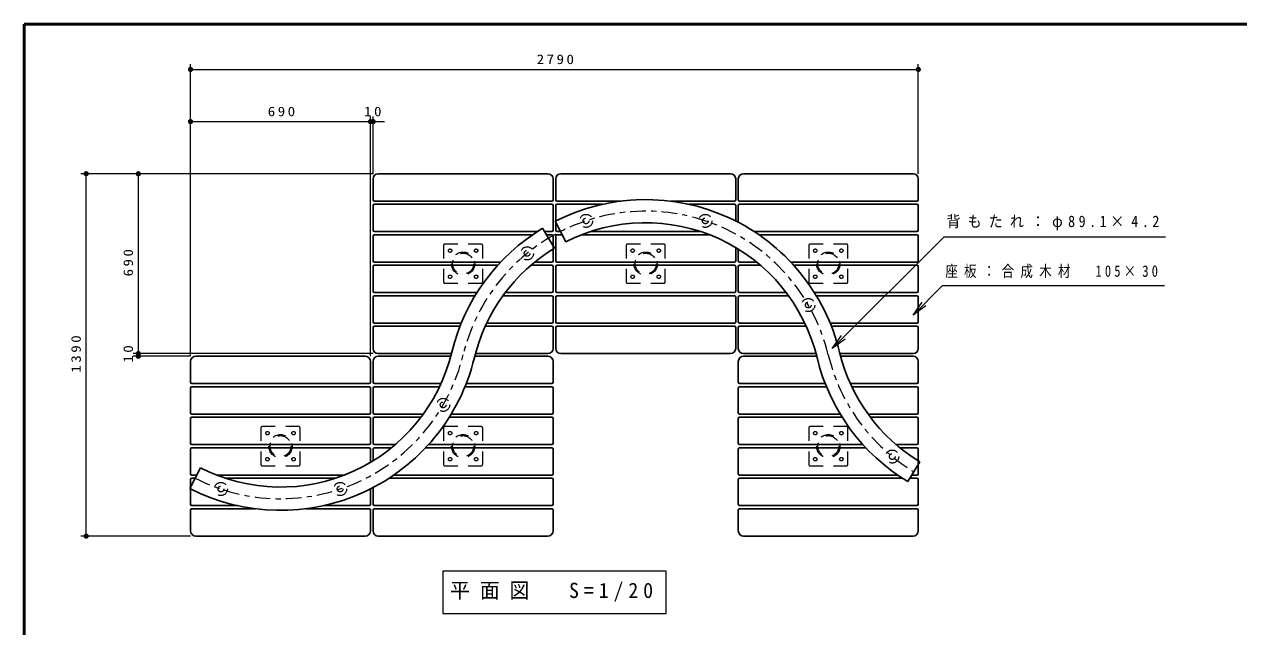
# Model space of a CAD drawing. Units: millimetres on the paper, scale 1:20. Extents: x -365 to 0, y 0 to 257.
# Drawn here: x -365 to -132.2, y 141.5 to 257 of the extents above; entities that cross this region are included whole.
import ezdxf

# ---------------------------------------------------------------- set-up
doc = ezdxf.new("R2010")
doc.units = ezdxf.units.MM
doc.linetypes.add('USER1', pattern=[4.5, 2.5, -2])
doc.linetypes.add('USER2', pattern=[6, 3, -1, 1, -1])
doc.layers.add('1_20', color=7, linetype='Continuous', lineweight=25)
doc.layers.add('LY_3', color=7, linetype='Continuous', lineweight=13)
doc.styles.add('ＭＳ ゴシック', font='')
doc.styles.get('ＭＳ ゴシック').set_extended_font_data('MS Gothic')

# ---------------------------------------------------------------- blocks, each defined once
blk = doc.blocks.new('filled_dot')
at = {"color": 0, "linetype": 'Continuous', "lineweight": -2, "const_width": 1.25}
blk.add_lwpolyline([(-0.625, 0, 1), (0.625, 0, 1)], format="xyb", close=True, dxfattribs=at)

msp = doc.modelspace()

# ---------------------------------------------------------------- linework, layer by layer
at = {"layer": '1_20', "lineweight": 13}
for p, q in [((-333.139, 193.335), (-333.139, 249.335)), ((-193.639, 228.335), (-193.639, 249.335)), ((-333.139, 248.335), (-193.639, 248.335)), ((-333.139, 238.335), (-298.639, 238.335)), ((-298.639, 193.335), (-298.639, 239.335)), ((-298.639, 238.335), (-295.965, 238.335)), ((-298.139, 228.335), (-298.139, 239.335)), ((-298.139, 228.335), (-354.139, 228.335)), ((-353.139, 158.835), (-353.139, 228.335)), ((-343.139, 193.835), (-343.139, 228.335)), ((-194.639, 201.222), (-192.871, 203.697)), ((-194.639, 201.222), (-192.518, 203.344)), ((-192.164, 202.99), (-194.639, 201.222)), ((-343.139, 193.335), (-343.139, 196.008)), ((-210.156, 194.81), (-208.388, 197.285)), ((-210.156, 194.81), (-208.034, 196.931)), ((-207.681, 196.578), (-210.156, 194.81)), ((-298.139, 193.835), (-344.139, 193.835)), ((-333.139, 193.335), (-344.139, 193.335)), ((-333.139, 158.835), (-354.139, 158.835)), ((-284.789, 152.138), (-284.789, 144.005)), ((-241.989, 152.138), (-284.789, 152.138)), ((-241.989, 144.005), (-241.989, 152.138)), ((-284.789, 144.005), (-241.989, 144.005))]:
    msp.add_line(p, q, dxfattribs=at)
at = {"layer": '1_20', "color": 40}
for p, q in [((-264.639, 228.335), (-297.139, 228.335)), ((-229.639, 228.335), (-262.139, 228.335)), ((-194.639, 228.335), (-227.139, 228.335)), ((-298.139, 227.335), (-298.139, 223.335)), ((-263.639, 223.335), (-263.639, 227.335)), ((-263.139, 227.335), (-263.139, 223.335)), ((-228.639, 223.335), (-228.639, 227.335)), ((-228.139, 227.335), (-228.139, 223.335)), ((-193.639, 223.335), (-193.639, 227.335)), ((-298.139, 222.235), (-298.139, 217.485)), ((-297.889, 223.085), (-263.889, 223.085)), ((-263.889, 222.485), (-297.889, 222.485)), ((-263.639, 217.485), (-263.639, 222.235)), ((-263.139, 222.235), (-263.139, 217.485)), ((-262.889, 223.085), (-250.679, 223.085)), ((-254.141, 222.485), (-262.889, 222.485)), ((-241.098, 223.085), (-228.889, 223.085)), ((-228.889, 222.485), (-237.636, 222.485)), ((-228.639, 219.273), (-228.639, 222.235)), ((-228.139, 222.235), (-228.139, 219.015)), ((-227.889, 223.085), (-193.889, 223.085)), ((-193.889, 222.485), (-227.889, 222.485)), ((-193.639, 217.485), (-193.639, 222.235)), ((-297.889, 217.235), (-266.684, 217.235)), ((-267.582, 216.635), (-297.889, 216.635)), ((-265.292, 217.235), (-263.889, 217.235)), ((-263.889, 216.635), (-264.929, 216.635)), ((-262.889, 217.235), (-262.232, 217.235)), ((-261.926, 216.635), (-262.889, 216.635)), ((-233.648, 216.635), (-258.129, 216.635)), ((-256.458, 217.235), (-235.32, 217.235)), ((-225.093, 217.235), (-193.889, 217.235)), ((-193.889, 216.635), (-224.195, 216.635)), ((-298.139, 216.385), (-298.139, 211.635)), ((-263.639, 211.635), (-263.639, 216.385)), ((-263.139, 216.385), (-263.139, 211.635)), ((-228.639, 211.635), (-228.639, 214.193)), ((-193.639, 211.635), (-193.639, 216.385)), ((-228.139, 213.891), (-228.139, 211.635)), ((-298.139, 205.785), (-298.139, 210.535)), ((-297.889, 211.385), (-273.701, 211.385)), ((-297.889, 210.785), (-274.255, 210.785)), ((-267.886, 210.785), (-263.889, 210.785)), ((-267.167, 211.385), (-263.889, 211.385)), ((-263.639, 210.535), (-263.639, 205.785)), ((-263.139, 205.785), (-263.139, 210.535)), ((-262.889, 211.385), (-228.889, 211.385)), ((-262.889, 210.785), (-228.889, 210.785)), ((-228.639, 210.535), (-228.639, 205.785)), ((-228.139, 205.785), (-228.139, 210.535)), ((-227.889, 211.385), (-224.61, 211.385)), ((-227.889, 210.785), (-223.891, 210.785)), ((-218.076, 211.385), (-193.889, 211.385)), ((-217.522, 210.785), (-193.889, 210.785)), ((-193.639, 210.535), (-193.639, 205.785)), ((-278.233, 205.535), (-297.889, 205.535)), ((-297.889, 204.935), (-278.603, 204.935)), ((-273.265, 204.935), (-263.889, 204.935)), ((-263.889, 205.535), (-272.822, 205.535)), ((-228.889, 205.535), (-262.889, 205.535)), ((-262.889, 204.935), (-228.889, 204.935)), ((-218.955, 205.535), (-227.889, 205.535)), ((-227.889, 204.935), (-218.512, 204.935)), ((-193.889, 205.535), (-213.544, 205.535)), ((-213.174, 204.935), (-193.889, 204.935)), ((-298.139, 199.935), (-298.139, 204.685)), ((-263.639, 204.685), (-263.639, 199.935)), ((-263.139, 199.935), (-263.139, 204.685)), ((-228.639, 204.685), (-228.639, 199.935)), ((-228.139, 199.935), (-228.139, 204.685)), ((-193.639, 204.685), (-193.639, 199.935)), ((-298.139, 194.835), (-298.139, 198.835)), ((-281.249, 199.685), (-297.889, 199.685)), ((-297.889, 199.085), (-281.489, 199.085)), ((-276.656, 199.085), (-263.889, 199.085)), ((-263.889, 199.685), (-276.377, 199.685)), ((-263.639, 198.835), (-263.639, 194.835)), ((-263.139, 194.835), (-263.139, 198.835)), ((-228.889, 199.685), (-262.889, 199.685)), ((-262.889, 199.085), (-228.889, 199.085)), ((-228.639, 198.835), (-228.639, 194.835)), ((-228.139, 194.835), (-228.139, 198.835)), ((-215.4, 199.685), (-227.889, 199.685)), ((-227.889, 199.085), (-215.121, 199.085)), ((-193.889, 199.685), (-210.529, 199.685)), ((-210.288, 199.085), (-193.889, 199.085)), ((-193.639, 198.835), (-193.639, 194.835)), ((-299.639, 193.335), (-332.139, 193.335)), ((-283.121, 193.835), (-297.139, 193.835)), ((-283.25, 193.335), (-297.139, 193.335)), ((-264.639, 193.335), (-278.656, 193.335)), ((-264.639, 193.835), (-278.528, 193.835)), ((-229.639, 193.835), (-262.139, 193.835)), ((-213.25, 193.835), (-227.139, 193.835)), ((-213.121, 193.335), (-227.139, 193.335)), ((-194.639, 193.835), (-208.656, 193.835)), ((-194.639, 193.335), (-208.528, 193.335)), ((-333.139, 192.335), (-333.139, 188.335)), ((-298.639, 188.335), (-298.639, 192.335)), ((-298.139, 192.335), (-298.139, 188.335)), ((-263.639, 188.335), (-263.639, 192.335)), ((-228.139, 192.335), (-228.139, 188.335)), ((-193.639, 188.335), (-193.639, 192.335)), ((-333.139, 187.235), (-333.139, 182.485)), ((-332.889, 188.085), (-298.889, 188.085)), ((-298.889, 187.485), (-332.889, 187.485)), ((-298.639, 182.485), (-298.639, 187.235)), ((-298.139, 187.235), (-298.139, 182.485)), ((-297.889, 188.085), (-285.121, 188.085)), ((-285.4, 187.485), (-297.889, 187.485)), ((-263.889, 187.485), (-280.529, 187.485)), ((-280.288, 188.085), (-263.889, 188.085)), ((-263.639, 182.485), (-263.639, 187.235)), ((-228.139, 187.235), (-228.139, 182.485)), ((-227.889, 188.085), (-211.489, 188.085)), ((-211.249, 187.485), (-227.889, 187.485)), ((-206.656, 188.085), (-193.889, 188.085)), ((-193.889, 187.485), (-206.377, 187.485)), ((-193.639, 182.485), (-193.639, 187.235)), ((-332.889, 182.235), (-298.889, 182.235)), ((-298.889, 181.635), (-332.889, 181.635)), ((-297.889, 182.235), (-288.512, 182.235)), ((-288.955, 181.635), (-297.889, 181.635)), ((-263.889, 181.635), (-283.544, 181.635)), ((-283.174, 182.235), (-263.889, 182.235)), ((-227.889, 182.235), (-208.603, 182.235)), ((-208.233, 181.635), (-227.889, 181.635)), ((-203.265, 182.235), (-193.889, 182.235)), ((-193.889, 181.635), (-202.822, 181.635)), ((-333.139, 181.385), (-333.139, 176.635)), ((-298.639, 176.635), (-298.639, 181.385)), ((-298.139, 181.385), (-298.139, 176.635)), ((-263.639, 176.635), (-263.639, 181.385)), ((-228.139, 181.385), (-228.139, 176.635)), ((-193.639, 176.635), (-193.639, 181.385)), ((-333.139, 170.785), (-333.139, 175.535)), ((-332.889, 176.385), (-298.889, 176.385)), ((-332.889, 175.785), (-298.889, 175.785)), ((-298.639, 175.535), (-298.639, 172.976)), ((-298.139, 173.279), (-298.139, 175.535)), ((-297.889, 176.385), (-293.891, 176.385)), ((-297.889, 175.785), (-294.61, 175.785)), ((-288.076, 175.785), (-263.889, 175.785)), ((-287.522, 176.385), (-263.889, 176.385)), ((-263.639, 175.535), (-263.639, 170.785)), ((-228.139, 170.785), (-228.139, 175.535)), ((-227.889, 176.385), (-204.255, 176.385)), ((-227.889, 175.785), (-203.701, 175.785)), ((-197.886, 176.385), (-193.889, 176.385)), ((-197.167, 175.785), (-193.889, 175.785)), ((-193.639, 175.535), (-193.639, 170.785)), ((-331.926, 170.535), (-332.889, 170.535)), ((-332.889, 169.935), (-332.232, 169.935)), ((-303.648, 170.535), (-328.129, 170.535)), ((-326.458, 169.935), (-305.32, 169.935)), ((-295.093, 169.935), (-263.889, 169.935)), ((-263.889, 170.535), (-294.195, 170.535)), ((-197.582, 170.535), (-227.889, 170.535)), ((-227.889, 169.935), (-196.684, 169.935)), ((-195.292, 169.935), (-193.889, 169.935)), ((-193.889, 170.535), (-194.929, 170.535)), ((-333.139, 164.935), (-333.139, 169.685)), ((-298.639, 167.897), (-298.639, 164.935)), ((-298.139, 164.935), (-298.139, 168.154)), ((-263.639, 169.685), (-263.639, 164.935)), ((-228.139, 164.935), (-228.139, 169.685)), ((-193.639, 169.685), (-193.639, 164.935)), ((-333.139, 159.835), (-333.139, 163.835)), ((-324.141, 164.685), (-332.889, 164.685)), ((-332.889, 164.085), (-320.679, 164.085)), ((-311.098, 164.085), (-298.889, 164.085)), ((-298.889, 164.685), (-307.636, 164.685)), ((-298.639, 163.835), (-298.639, 159.835)), ((-298.139, 159.835), (-298.139, 163.835)), ((-263.889, 164.685), (-297.889, 164.685)), ((-297.889, 164.085), (-263.889, 164.085)), ((-263.639, 163.835), (-263.639, 159.835)), ((-228.139, 159.835), (-228.139, 163.835)), ((-193.889, 164.685), (-227.889, 164.685)), ((-227.889, 164.085), (-193.889, 164.085)), ((-193.639, 163.835), (-193.639, 159.835)), ((-299.639, 158.835), (-332.139, 158.835)), ((-264.639, 158.835), (-297.139, 158.835)), ((-194.639, 158.835), (-227.139, 158.835))]:
    msp.add_line(p, q, dxfattribs=at)
at = {"layer": '1_20', "color": 20}
for p, q in [((-263.243, 219.22), (-261.221, 215.25)), ((-263.369, 214.055), (-265.675, 217.867)), ((-193.369, 173.114), (-195.675, 169.302)), ((-331.221, 171.919), (-333.243, 167.95))]:
    msp.add_line(p, q, dxfattribs=at)
at = {"layer": '1_20', "linetype": 'USER1', "lineweight": 13}
for p, q in [((-284.639, 214.585), (-284.639, 207.585)), ((-277.389, 214.835), (-284.389, 214.835)), ((-277.139, 207.585), (-277.139, 214.585)), ((-249.639, 214.585), (-249.639, 207.585)), ((-242.389, 214.835), (-249.389, 214.835)), ((-242.139, 207.585), (-242.139, 214.585)), ((-214.639, 214.585), (-214.639, 207.585)), ((-207.389, 214.835), (-214.389, 214.835)), ((-207.139, 207.585), (-207.139, 214.585)), ((-284.389, 207.335), (-277.389, 207.335)), ((-249.389, 207.335), (-242.389, 207.335)), ((-214.389, 207.335), (-207.389, 207.335)), ((-319.639, 179.585), (-319.639, 172.585)), ((-312.389, 179.835), (-319.389, 179.835)), ((-312.139, 172.585), (-312.139, 179.585)), ((-284.639, 179.585), (-284.639, 172.585)), ((-277.389, 179.835), (-284.389, 179.835)), ((-277.139, 172.585), (-277.139, 179.585)), ((-214.639, 179.585), (-214.639, 172.585)), ((-207.389, 179.835), (-214.389, 179.835)), ((-207.139, 172.585), (-207.139, 179.585)), ((-319.389, 172.335), (-312.389, 172.335)), ((-284.389, 172.335), (-277.389, 172.335)), ((-214.389, 172.335), (-207.389, 172.335))]:
    msp.add_line(p, q, dxfattribs=at)
at = {"layer": '1_20', "lineweight": 13}
for points in [[(-210.156, 194.81), (-188.705, 216.261), (-146.243, 216.261)], [(-194.639, 201.222), (-188.971, 206.89), (-146.463, 206.89)]]:
    msp.add_lwpolyline(points, dxfattribs=at)
at = {"layer": '1_20', "linetype": 'USER1', "lineweight": 13}
for centre, radius in [((-257.316, 219.297), 1.25), ((-257.316, 219.297), 0.55), ((-234.461, 219.297), 1.25), ((-234.461, 219.297), 0.55), ((-268.627, 213.068), 1.25), ((-283.389, 213.585), 0.325), ((-280.889, 211.085), 2.228), ((-280.889, 211.085), 2.018), ((-278.389, 213.585), 0.325), ((-268.627, 213.068), 0.55), ((-248.389, 213.585), 0.325), ((-245.889, 211.085), 2.228), ((-245.889, 211.085), 2.018), ((-243.389, 213.585), 0.325), ((-213.389, 213.585), 0.325), ((-210.889, 211.085), 2.228), ((-210.889, 211.085), 2.018), ((-208.389, 213.585), 0.325), ((-283.389, 208.585), 0.325), ((-278.389, 208.585), 0.325), ((-248.389, 208.585), 0.325), ((-243.389, 208.585), 0.325), ((-213.389, 208.585), 0.325), ((-208.389, 208.585), 0.325), ((-214.712, 203.159), 1.25), ((-214.712, 203.159), 0.55), ((-284.712, 184.011), 1.25), ((-284.712, 184.011), 0.55), ((-318.389, 178.585), 0.325), ((-315.889, 176.085), 2.228), ((-315.889, 176.085), 2.018), ((-313.389, 178.585), 0.325), ((-283.389, 178.585), 0.325), ((-280.889, 176.085), 2.228), ((-280.889, 176.085), 2.018), ((-278.389, 178.585), 0.325), ((-213.389, 178.585), 0.325), ((-210.889, 176.085), 2.228), ((-210.889, 176.085), 2.018), ((-208.389, 178.585), 0.325), ((-198.627, 174.101), 1.25), ((-198.627, 174.101), 0.55), ((-318.389, 173.585), 0.325), ((-313.389, 173.585), 0.325), ((-283.389, 173.585), 0.325), ((-278.389, 173.585), 0.325), ((-213.389, 173.585), 0.325), ((-208.389, 173.585), 0.325), ((-327.316, 167.873), 1.25), ((-327.316, 167.873), 0.55), ((-304.461, 167.873), 1.25), ((-304.461, 167.873), 0.55)]:
    msp.add_circle(centre, radius, dxfattribs=at)
at = {"layer": '1_20', "color": 40}
for centre, radius, start, end in [((-297.139, 227.335), 1, 90, 180), ((-264.639, 227.335), 1, 0, 90), ((-262.139, 227.335), 1, 90, 180), ((-229.639, 227.335), 1, 0, 90), ((-227.139, 227.335), 1, 90, 180), ((-194.639, 227.335), 1, 0, 90), ((-297.889, 223.335), 0.25, 180, 270), ((-297.889, 222.235), 0.25, 90, 180), ((-263.889, 223.335), 0.25, 270, 0), ((-263.889, 222.235), 0.25, 0, 90), ((-262.889, 223.335), 0.25, 180, 270), ((-262.889, 222.235), 0.25, 90, 180), ((-228.889, 223.335), 0.25, 270, 0), ((-228.889, 222.235), 0.25, 0, 90), ((-227.889, 223.335), 0.25, 180, 270), ((-227.889, 222.235), 0.25, 90, 180), ((-193.889, 223.335), 0.25, 270, 0), ((-193.889, 222.235), 0.25, 0, 90), ((-297.889, 217.485), 0.25, 180, 270), ((-297.889, 216.385), 0.25, 90, 180), ((-263.889, 217.485), 0.25, 270, 0), ((-263.889, 216.385), 0.25, 0, 90), ((-262.889, 217.485), 0.25, 180, 270), ((-262.889, 216.385), 0.25, 90, 180), ((-193.889, 217.485), 0.25, 270, 0), ((-193.889, 216.385), 0.25, 0, 90), ((-297.889, 211.635), 0.25, 180, 270), ((-297.889, 210.535), 0.25, 90, 180), ((-263.889, 211.635), 0.25, 270, 0), ((-263.889, 210.535), 0.25, 0, 90), ((-262.889, 211.635), 0.25, 180, 270), ((-262.889, 210.535), 0.25, 90, 180), ((-228.889, 211.635), 0.25, 270, 0), ((-228.889, 210.535), 0.25, 0, 90), ((-227.889, 211.635), 0.25, 180, 270), ((-227.889, 210.535), 0.25, 90, 180), ((-193.889, 211.635), 0.25, 270, 0), ((-193.889, 210.535), 0.25, 0, 90), ((-297.889, 205.785), 0.25, 180, 270), ((-297.889, 204.685), 0.25, 90, 180), ((-263.889, 205.785), 0.25, 270, 0), ((-263.889, 204.685), 0.25, 0, 90), ((-262.889, 205.785), 0.25, 180, 270), ((-262.889, 204.685), 0.25, 90, 180), ((-228.889, 205.785), 0.25, 270, 0), ((-228.889, 204.685), 0.25, 0, 90), ((-227.889, 205.785), 0.25, 180, 270), ((-227.889, 204.685), 0.25, 90, 180), ((-193.889, 205.785), 0.25, 270, 0), ((-193.889, 204.685), 0.25, 0, 90), ((-297.889, 199.935), 0.25, 180, 270), ((-297.889, 198.835), 0.25, 90, 180), ((-263.889, 199.935), 0.25, 270, 0), ((-263.889, 198.835), 0.25, 0, 90), ((-262.889, 199.935), 0.25, 180, 270), ((-262.889, 198.835), 0.25, 90, 180), ((-228.889, 199.935), 0.25, 270, 0), ((-228.889, 198.835), 0.25, 0, 90), ((-227.889, 199.935), 0.25, 180, 270), ((-227.889, 198.835), 0.25, 90, 180), ((-193.889, 199.935), 0.25, 270, 0), ((-193.889, 198.835), 0.25, 0, 90), ((-332.139, 192.335), 1, 90, 180), ((-299.639, 192.335), 1, 0, 90), ((-297.139, 194.835), 1, 180, 270), ((-297.139, 192.335), 1, 90, 180), ((-264.639, 194.835), 1, 270, 0), ((-264.639, 192.335), 1, 0, 90), ((-262.139, 194.835), 1, 180, 270), ((-229.639, 194.835), 1, 270, 0), ((-227.139, 194.835), 1, 180, 270), ((-227.139, 192.335), 1, 90, 180), ((-194.639, 194.835), 1, 270, 0), ((-194.639, 192.335), 1, 0, 90), ((-332.889, 188.335), 0.25, 180, 270), ((-332.889, 187.235), 0.25, 90, 180), ((-298.889, 188.335), 0.25, 270, 0), ((-298.889, 187.235), 0.25, 0, 90), ((-297.889, 188.335), 0.25, 180, 270), ((-297.889, 187.235), 0.25, 90, 180), ((-263.889, 188.335), 0.25, 270, 0), ((-263.889, 187.235), 0.25, 0, 90), ((-227.889, 188.335), 0.25, 180, 270), ((-227.889, 187.235), 0.25, 90, 180), ((-193.889, 188.335), 0.25, 270, 0), ((-193.889, 187.235), 0.25, 0, 90), ((-332.889, 182.485), 0.25, 180, 270), ((-332.889, 181.385), 0.25, 90, 180), ((-298.889, 182.485), 0.25, 270, 0), ((-298.889, 181.385), 0.25, 0, 90), ((-297.889, 182.485), 0.25, 180, 270), ((-297.889, 181.385), 0.25, 90, 180), ((-263.889, 182.485), 0.25, 270, 0), ((-263.889, 181.385), 0.25, 0, 90), ((-227.889, 182.485), 0.25, 180, 270), ((-227.889, 181.385), 0.25, 90, 180), ((-193.889, 182.485), 0.25, 270, 0), ((-193.889, 181.385), 0.25, 0, 90), ((-332.889, 176.635), 0.25, 180, 270), ((-332.889, 175.535), 0.25, 90, 180), ((-298.889, 176.635), 0.25, 270, 0), ((-298.889, 175.535), 0.25, 0, 90), ((-297.889, 176.635), 0.25, 180, 270), ((-297.889, 175.535), 0.25, 90, 180), ((-263.889, 176.635), 0.25, 270, 0), ((-263.889, 175.535), 0.25, 0, 90), ((-227.889, 176.635), 0.25, 180, 270), ((-227.889, 175.535), 0.25, 90, 180), ((-193.889, 176.635), 0.25, 270, 0), ((-193.889, 175.535), 0.25, 0, 90), ((-332.889, 170.785), 0.25, 180, 270), ((-332.889, 169.685), 0.25, 90, 180), ((-263.889, 170.785), 0.25, 270, 0), ((-263.889, 169.685), 0.25, 0, 90), ((-227.889, 170.785), 0.25, 180, 270), ((-227.889, 169.685), 0.25, 90, 180), ((-193.889, 170.785), 0.25, 270, 0), ((-193.889, 169.685), 0.25, 0, 90), ((-332.889, 164.935), 0.25, 180, 270), ((-332.889, 163.835), 0.25, 90, 180), ((-298.889, 164.935), 0.25, 270, 0), ((-298.889, 163.835), 0.25, 0, 90), ((-297.889, 164.935), 0.25, 180, 270), ((-297.889, 163.835), 0.25, 90, 180), ((-263.889, 164.935), 0.25, 270, 0), ((-263.889, 163.835), 0.25, 0, 90), ((-227.889, 164.935), 0.25, 180, 270), ((-227.889, 163.835), 0.25, 90, 180), ((-193.889, 164.935), 0.25, 270, 0), ((-193.889, 163.835), 0.25, 0, 90), ((-332.139, 159.835), 1, 180, 270), ((-299.639, 159.835), 1, 270, 0), ((-297.139, 159.835), 1, 180, 270), ((-264.639, 159.835), 1, 270, 0), ((-227.139, 159.835), 1, 180, 270), ((-194.639, 159.835), 1, 270, 0)]:
    msp.add_arc(centre, radius, start, end, dxfattribs=at)
at = {"layer": '1_20', "linetype": 'USER2', "lineweight": 13}
for centre, start, end in [((-245.889, 185.159), 13.5362, 119.0853), ((-245.889, 185.159), 119.0853, 166.4638), ((-315.889, 202.011), 243, 346.4638), ((-175.889, 202.011), 193.5362, 238.82941)]:
    msp.add_arc(centre, 36, start, end, dxfattribs=at)
at = {"layer": '1_20', "color": 20}
for centre, radius, start, end in [((-245.889, 185.159), 38.227, 13.5362, 117), ((-245.889, 185.159), 33.773, 13.5362, 117), ((-245.889, 185.159), 38.227, 121.17059, 166.4638), ((-245.889, 185.159), 33.773, 121.17059, 166.4638), ((-315.889, 202.011), 33.773, 243, 346.4638), ((-175.889, 202.011), 33.773, 193.5362, 238.82941), ((-315.889, 202.011), 38.227, 243, 346.4638), ((-175.889, 202.011), 38.227, 193.5362, 238.82941)]:
    msp.add_arc(centre, radius, start, end, dxfattribs=at)
at = {"layer": '1_20', "linetype": 'USER1', "lineweight": 13}
for centre, start, end in [((-284.389, 214.585), 90, 180), ((-277.389, 214.585), 0, 90), ((-249.389, 214.585), 90, 180), ((-242.389, 214.585), 0, 90), ((-214.389, 214.585), 90, 180), ((-207.389, 214.585), 0, 90), ((-284.389, 207.585), 180, 270), ((-277.389, 207.585), 270, 0), ((-249.389, 207.585), 180, 270), ((-242.389, 207.585), 270, 0), ((-214.389, 207.585), 180, 270), ((-207.389, 207.585), 270, 0), ((-319.389, 179.585), 90, 180), ((-312.389, 179.585), 0, 90), ((-284.389, 179.585), 90, 180), ((-277.389, 179.585), 0, 90), ((-214.389, 179.585), 90, 180), ((-207.389, 179.585), 0, 90), ((-319.389, 172.585), 180, 270), ((-312.389, 172.585), 270, 0), ((-284.389, 172.585), 180, 270), ((-277.389, 172.585), 270, 0), ((-214.389, 172.585), 180, 270), ((-207.389, 172.585), 270, 0)]:
    msp.add_arc(centre, 0.25, start, end, dxfattribs=at)
at = {"layer": 'LY_3', "lineweight": 50}
for p, q in [((-365, 257), (-365, 0)), ((0, 257), (-365, 257))]:
    msp.add_line(p, q, dxfattribs=at)

# ---------------------------------------------------------------- block references
at = {"layer": '1_20', "lineweight": 13, "xscale": 0.4, "yscale": 0.4}
for p in [(-333.139, 248.335), (-333.139, 238.335), (-298.639, 238.335)]:
    msp.add_blockref('filled_dot', p, dxfattribs=at)
for p, rotation in [((-193.639, 248.335), 180), ((-298.639, 238.335), 180), ((-298.139, 238.335), 180), ((-353.139, 228.335), 270), ((-343.139, 228.335), 270), ((-343.139, 193.835), 90), ((-343.139, 193.835), 270), ((-343.139, 193.335), 90), ((-353.139, 158.835), 90)]:
    msp.add_blockref('filled_dot', p, dxfattribs=dict(at, rotation=rotation))

# ---------------------------------------------------------------- texts
at = {"layer": '1_20', "style": 'ＭＳ ゴシック'}
for s, insert, char_height, attachment_point in [('\\T1.33;\\W1.15;2790', (-262.979, 249.335), 1.833, 8), ('\\T1.33;\\W1.15;690', (-315.473, 239.335), 1.833, 8), ('\\T1.34;\\W1.15;10', (-297.965, 239.335), 1.833, 8), ('\\T1.5;\\W0.9;背もたれ：φ89.1×4.2', (-188.243, 218.911), 2.199, 4), ('\\T1.5;\\W0.8;座板：合成木材\u3000105×30', (-188.463, 209.54), 2.199, 4), ('\\T1.5;\\W0.95;平面図\u3000S=1/20', (-283.389, 148.072), 2.933, 4)]:
    msp.add_mtext(s, dxfattribs=dict(at, insert=insert, char_height=char_height, attachment_point=attachment_point))
at = {"layer": '1_20', "char_height": 1.833, "attachment_point": 8, "rotation": 90, "style": 'ＭＳ ゴシック'}
for s, insert in [('\\T1.33;\\W1.15;690', (-344.139, 211.5)), ('\\T1.33;\\W1.15;1390', (-354.139, 194.008)), ('\\T1.34;\\W1.15;10', (-344.139, 194.008))]:
    msp.add_mtext(s, dxfattribs=dict(at, insert=insert))

doc.saveas('drawing.dxf')
